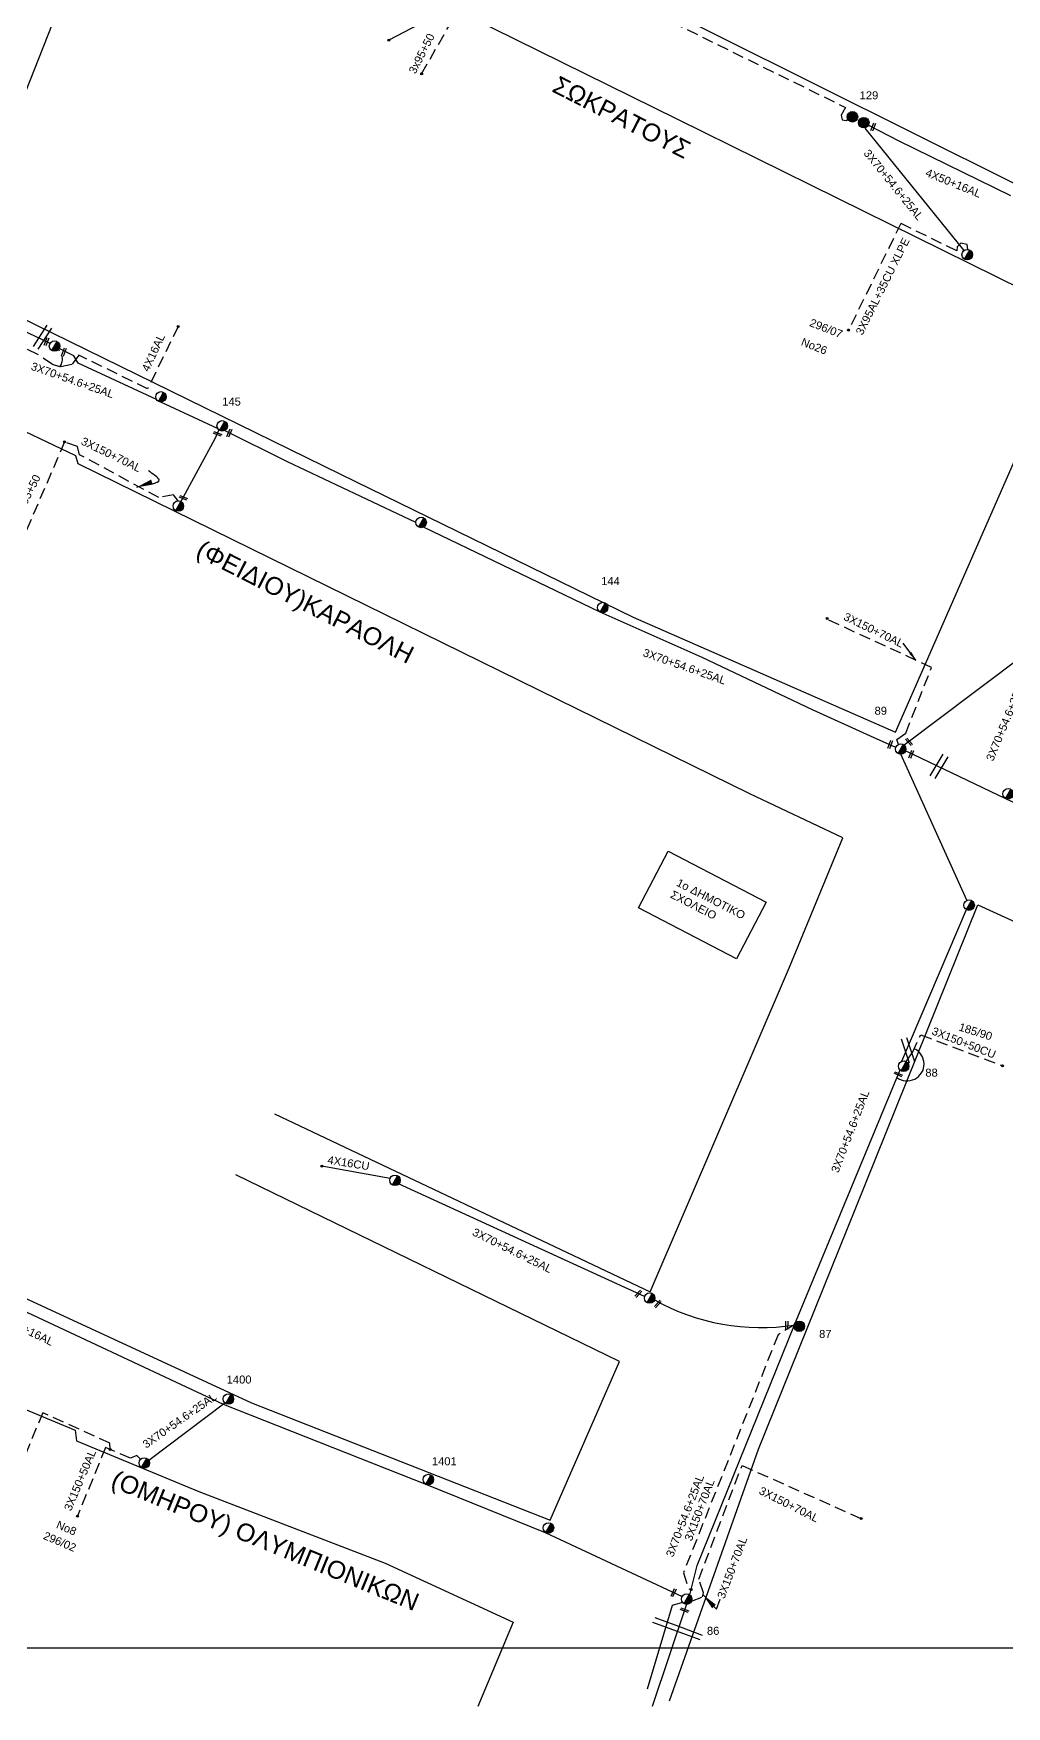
# Model space of a CAD drawing. Header units: millimetres. Extents: x 907 to 2022, y 699 to 1220.
# Drawn here: x 1675.8 to 1785.2, y 700.7 to 888.9 of the extents above; entities that cross this region are included whole.
import ezdxf

# ---------------------------------------------------------------- set-up
doc = ezdxf.new("R2010")
doc.units = ezdxf.units.MM
doc.linetypes.add('DASHED', pattern=[19.05, 12.7, -6.35])
for name, color, linetype in [('Άγνωστα', 7, 'Continuous'), ('Γέφυρες Εναέριου Δικτύου', 7, 'Continuous'), ('Γυμνά εναέρια ΧΤ (3Φ)   4x35CU', 7, 'Continuous'), ('Γυμνά εναέρια ΧΤ και ΦΟΠ (3Φ)   4x50+16AL', 7, 'Continuous'), ('Επιγραφές - Σχήματα', 7, 'Continuous'), ('Καλώδια ΧΤ   3x150+50AL', 7, 'DASHED'), ('Καλώδια ΧΤ   3x150+50CU', 7, 'DASHED'), ('Καλώδια ΧΤ   3x150+70AL', 7, 'DASHED'), ('Καλώδια ΧΤ   3x95+50 AL XLPE', 7, 'DASHED'), ('Μηχανική τομή', 7, 'Continuous'), ('Στύλος Ξύλινος', 7, 'Continuous'), ('Στύλος Ξύλινος @ 1', 7, 'Continuous'), ('Στύλος ΦΜ', 7, 'Continuous'), ('Στύλος ΦΜ @ 1', 7, 'Continuous'), ('Συνδέσεις', 7, 'Continuous'), ('Συνεστραμμένα ΧΤ   3x70+54.6+25 AL', 7, 'SYN_LINE'), ('Τομή', 7, 'Continuous'), ('Υπόβαθρο ΔΕΗ', 7, 'Continuous'), ('Υπόγεια Καλώδια Δικτύου ΧΤ   .10', 7, 'DASHED'), ('Υπόγεια καλώδια Δικτύου ΧΤ και Παρ. ΧΤ - 3X150+70 AL', 7, 'DASHED'), ('Υπόγεια καλώδια Παροχών ΧΤ   4x16AL', 7, 'DASHED'), ('Υπόγεια καλώδια Παροχών ΧΤ   4x16CU', 7, 'DASHED')]:
    doc.layers.add(name, color=color, linetype=linetype)
doc.styles.get("Standard").update_dxf_attribs({"font": 'arial.ttf'})
doc.linetypes.add('SYN_LINE', pattern='A,0.5,-0.0001,["/\\/\\/\\/",Standard,S=0.1,R=0,X=0,Y=-0.05],-0.25', length=0.7501)
doc.dimstyles.new('ISO-25', dxfattribs={"dimtxt": 2.5, "dimasz": 2.5, "dimexe": 1.25, "dimexo": 0.625, "dimtad": 1, "dimtxsty": 'Standard', "dimcen": 2.5, "dimadec": 0, "dimazin": 0, "dimtfac": 1, "dimtmove": 0, "dimatfit": 3, "dimfxl": 1, "dimarcsym": 0})

# ---------------------------------------------------------------- blocks, each defined once
blk = doc.blocks.new('ΥΠΑΡΧΩΝ ΤΣΙΜΕΝΤΕΝΙΟΣ ΣΤΥΛΟΣ')
at = {"layer": 'Στύλος ΦΜ'}
blk.add_hatch(color=256, dxfattribs=at).paths.add_polyline_path([(-1.29, -2.28, 0.574793), (2.62, 0, 0.268822), (1.3, 2.27)])
blk.add_line((-1.29, -2.28), (1.3, 2.27), dxfattribs=at)
blk.add_circle((0, 0), 2.62, dxfattribs=at)
at = {"layer": 'Στύλος ΦΜ', "flags": 4}
for tag, p in [('ΑΡΙΘΜΟΣ', (-4.68, 8.05)), ('ΤΥΠΟΣ', (-4.91, 3.03))]:
    blk.add_attdef(tag, p, '', height=4, dxfattribs=at)
blk = doc.blocks.new('ΤΟΜΗ')
at = {"layer": 'Τομή', "ltscale": 40}
for p, q in [((-5.68, 0), (5.68, 0)), ((5.68, -2.33), (-5.68, -2.33))]:
    blk.add_line(p, q, dxfattribs=at)
blk = doc.blocks.new('ΜΗΧΑΝΙΚΗ ΤΟΜΗ')
at = {"layer": 'Μηχανική τομή', "ltscale": 40}
for p, q in [((-1.89, 0.78), (1.89, 0.78)), ((1.89, 0), (-1.89, 0))]:
    blk.add_line(p, q, dxfattribs=at)
blk = doc.blocks.new('ΥΠΑΡΧΩΝ ΞΥΛΙΝΟΣ ΣΤΥΛΟΣ')
at = {"layer": 'Στύλος Ξύλινος'}
h = blk.add_hatch(color=256, dxfattribs=at)
h.paths.add_polyline_path([(-2.62, 0, 0.270008), (-1.29, -2.28), (1.3, 2.27, 0.576266)])
h.paths.add_polyline_path([(-1.29, -2.28, 0.574793), (2.62, 0, 0.268822), (1.3, 2.27)])
blk.add_line((-1.29, -2.28), (1.3, 2.27), dxfattribs=at)
blk.add_circle((0, 0), 2.62, dxfattribs=at)
at = {"layer": 'Στύλος Ξύλινος', "flags": 4}
for tag, p in [('ΑΡΙΘΜΟΣ', (-4.91, 8.6)), ('ΤΥΠΟΣ', (-4.85, 3.39))]:
    blk.add_attdef(tag, p, '', height=4, dxfattribs=at)
blk = doc.blocks.new('_ΣΥΝΔΕΣΗ')
at = {"layer": 'Συνδέσεις', "linetype": 'SYN_LINE', "ltscale": 40}
blk.add_hatch(color=256, dxfattribs=at).paths.add_polyline_path([(0.5, -0.01, 1), (-0.5, -0.01, 1)])
at = {"layer": 'Συνδέσεις'}
blk.add_circle((0, -0.01), 0.5, dxfattribs=at)

msp = doc.modelspace()

# ---------------------------------------------------------------- linework, layer by layer
at = {"layer": 'Άγνωστα', "color": 85, "linetype": 'DASHED', "ltscale": 0.1}
msp.add_lwpolyline([(1719.419, 884.36), (1722.947, 890.556), (1723.882, 890.886), (1724.788, 891.245), (1724.364, 891.758)], dxfattribs=at)
at = {"layer": 'Άγνωστα', "color": 62, "linetype": 'DASHED', "ltscale": 0.1}
msp.add_lwpolyline([(1679.276, 842.959), (1674.786, 832.545)], dxfattribs=at)
at = {"layer": 'Άγνωστα', "linetype": 'SYN_LINE', "ltscale": 10}
msp.add_lwpolyline([(1748.756, 712.431), (1747.6, 712.09), (1744.756, 702.657)], dxfattribs=at)
at = {"layer": 'Άγνωστα', "color": 2, "linetype": 'SYN_LINE', "ltscale": 10}
msp.add_lwpolyline([(1749.187, 712.243), (1745.341, 700.731)], dxfattribs=at)
at = {"layer": 'Γέφυρες Εναέριου Δικτύου', "ltscale": 20}
msp.add_arc((1774.006, 772.985), 1.895, 232.42761, 65.15635, dxfattribs=at)
at = {"layer": 'Γυμνά εναέρια ΧΤ (3Φ)   4x35CU', "color": 85, "linetype": 'SYN_LINE', "ltscale": 10}
msp.add_lwpolyline([(1723.405, 892.138), (1715.733, 888.153)], dxfattribs=at)
at = {"layer": 'Γυμνά εναέρια ΧΤ και ΦΟΠ (3Φ)   4x50+16AL', "color": 1, "ltscale": 0.1}
msp.add_lwpolyline([(1769.64, 878.581), (1773.059, 876.825), (1785.612, 870.669)], dxfattribs=at)
at = {"layer": 'Γυμνά εναέρια ΧΤ και ΦΟΠ (3Φ)   4x50+16AL', "color": 151}
msp.add_lwpolyline([(1631.299, 763.546), (1649.424, 755.754), (1671.477, 746.737), (1697.1, 734.712), (1720.17, 725.61), (1733.308, 720.298), (1748.694, 713.076)], dxfattribs=at)
at = {"layer": 'Επιγραφές - Σχήματα'}
msp.add_lwpolyline([(918.43, 1208.801), (1901.6, 1208.801), (1901.6, 707.265), (918.43, 707.265)], close=True, dxfattribs=at)
at = {"layer": 'Επιγραφές - Σχήματα', "linetype": 'Continuous'}
msp.add_lwpolyline([(1747.133, 796.943), (1758.14, 791.182), (1754.802, 784.802), (1743.794, 790.562)], close=True, dxfattribs=at)
at = {"layer": 'Καλώδια ΧΤ   3x150+50AL', "color": 151, "ltscale": 0.1}
for points in [[(1684.406, 729.618), (1684.368, 730.333), (1676.824, 733.77), (1673.389, 725.535)], [(1687.818, 728.529), (1687.402, 728.939), (1686.69, 728.664), (1683.888, 729.835), (1680.716, 722.137)]]:
    msp.add_lwpolyline(points, dxfattribs=at)
at = {"layer": 'Καλώδια ΧΤ   3x150+50CU', "color": 151, "ltscale": 0.1}
msp.add_lwpolyline([(1773.906, 773.251), (1774.424, 774.007), (1774.601, 774.273), (1775.533, 776.269), (1784.726, 772.786)], dxfattribs=at)
at = {"layer": 'Καλώδια ΧΤ   3x150+70AL', "color": 62, "ltscale": 0.1}
for points in [[(1692.065, 836.328), (1691.523, 836.99), (1689.859, 836.712), (1680.959, 841.51), (1680.726, 842.423), (1679.276, 842.959)], [(1776.751, 817.59), (1765.019, 822.986)], [(1773.012, 808.937), (1772.843, 809.502), (1773.835, 810.201), (1776.751, 817.59)]]:
    msp.add_lwpolyline(points, dxfattribs=at)
at = {"layer": 'Καλώδια ΧΤ   3x95+50 AL XLPE', "color": 1, "ltscale": 0.1}
msp.add_lwpolyline([(1780.826, 864.601), (1780.75, 865.17), (1780.021, 865.3), (1779.608, 864.904), (1779.576, 864.431), (1773.289, 867.531), (1767.419, 855.54)], dxfattribs=at)
at = {"layer": 'Συνεστραμμένα ΧΤ   3x70+54.6+25 AL', "color": 1, "ltscale": 10}
for points in [[(1769.234, 878.239), (1780.375, 864.468)], [(1773.836, 808.226), (1785.064, 802.867)], [(1785.064, 802.867), (1803.642, 794.066), (1816.218, 788.21), (1835.879, 778.819), (1856.806, 768.994), (1874.299, 761.147)]]:
    msp.add_lwpolyline(points, dxfattribs=at)
at = {"layer": 'Συνεστραμμένα ΧΤ   3x70+54.6+25 AL', "color": 173, "ltscale": 10}
msp.add_lwpolyline([(1677.644, 854.038), (1674.427, 855.564), (1657.418, 863.599)], dxfattribs=at)
at = {"layer": 'Συνεστραμμένα ΧΤ   3x70+54.6+25 AL', "color": 62, "ltscale": 10}
for points in [[(1689.614, 847.71), (1680.798, 851.804), (1680.32, 852.64), (1678.675, 853.47)], [(1696.483, 844.481), (1690.111, 847.437)], [(1696.602, 844.33), (1696.168, 843.31), (1692.345, 836.257)], [(1718.775, 833.897), (1704.34, 840.725), (1697.261, 844.237)], [(1739.489, 823.811), (1719.616, 833.365)], [(1772.717, 808.595), (1769.887, 809.867), (1763.356, 812.827), (1750.961, 818.717), (1739.489, 823.811)], [(1794.041, 824.17), (1781.519, 814.766), (1773.656, 808.862)], [(1780.729, 791.396), (1773.277, 807.822)], [(1773.414, 773.294), (1780.68, 790.346)]]:
    msp.add_lwpolyline(points, dxfattribs=at)
at = {"layer": 'Συνεστραμμένα ΧΤ   3x70+54.6+25 AL', "color": 151, "ltscale": 10}
for points in [[(1749.546, 713.14), (1750.381, 716.596), (1761.342, 743.649), (1773.198, 772.323)], [(1744.489, 746.823), (1716.822, 759.502)], [(1688.73, 728.429), (1697.277, 734.891)]]:
    msp.add_lwpolyline(points, dxfattribs=at)
at = {"layer": 'Συνεστραμμένα ΧΤ   3x70+54.6+25 AL', "color": 151, "ltscale": 20}
msp.add_arc((1757.564, 767.955), 24.612, 240.92538, 278.75922, dxfattribs=at)
at = {"layer": 'Υπόβαθρο ΔΕΗ', "ltscale": 0.1}
for points in [[(1685.797, 910.02), (1666.39, 860.849), (1710.298, 839.343), (1743.204, 823.226), (1772.696, 810.302), (1786.235, 841.156), (1792.988, 857.098), (1748.23, 879.207), (1685.797, 910.02)], [(1734.882, 907.474), (1730.281, 899.884), (1797.14, 866.52), (1815.414, 907.474)], [(1756.302, 803.379), (1680.822, 840.5), (1680.55, 841.396), (1662.607, 849.943), (1646.624, 803.379)]]:
    msp.add_lwpolyline(points, dxfattribs=at)
at = {"layer": 'Υπόβαθρο ΔΕΗ'}
for points in [[(1646.624, 803.379), (1642.49, 790.915), (1633.18, 764.378), (1634.118, 763.902), (1645.864, 758.815), (1659.34, 753.266), (1672.175, 747.898), (1672.175, 747.898), (1672.175, 747.898), (1700.302, 734.863), (1733.882, 721.665), (1741.658, 739.51), (1698.538, 760.517)], [(1702.889, 767.369), (1745.118, 747.375), (1760.772, 783.88), (1766.764, 798.424), (1756.302, 803.379)], [(1747.277, 701.371), (1757.278, 729.664), (1768.22, 756.802), (1781.963, 790.89), (1807.896, 779.031), (1860.593, 754.879), (1858.216, 748.376), (1852.044, 730.631), (1847.915, 719.689), (1845.121, 711.602), (1842.743, 703.723)], [(1634.19, 703.856), (1616.012, 714.129), (1628.844, 752.737), (1664.176, 738.591), (1680.459, 731.794), (1680.628, 730.615), (1694.381, 724.92), (1715.317, 716.834), (1729.717, 710.198), (1725.75, 700.717)]]:
    msp.add_lwpolyline(points, dxfattribs=at)
at = {"layer": 'Υπόγεια Καλώδια Δικτύου ΧΤ   .10', "color": 1, "ltscale": 0.1}
msp.add_lwpolyline([(1728.645, 902.826), (1727.037, 900.293), (1742.437, 892.691), (1767.088, 880.558), (1766.59, 879.703), (1766.694, 879.182), (1767.137, 879.117), (1767.338, 879.23)], dxfattribs=at)
at = {"layer": 'Υπόγεια καλώδια Δικτύου ΧΤ και Παρ. ΧΤ - 3X150+70 AL', "color": 173, "ltscale": 0.1}
msp.add_lwpolyline([(1688.613, 848.929), (1680.873, 852.717), (1680.095, 851.661), (1678.745, 851.391), (1677.906, 851.661), (1676.256, 852.8), (1669.43, 856.1)], dxfattribs=at)
at = {"layer": 'Υπόγεια καλώδια Δικτύου ΧΤ και Παρ. ΧΤ - 3X150+70 AL', "color": 7, "ltscale": 0.1}
msp.add_lwpolyline([(1761.342, 743.649), (1759.493, 742.535), (1748.839, 715.749), (1749.443, 713.965), (1749.729, 713.896)], dxfattribs=at)
at = {"layer": 'Υπόγεια καλώδια Δικτύου ΧΤ και Παρ. ΧΤ - 3X150+70 AL', "color": 151, "ltscale": 0.1}
msp.add_lwpolyline([(1749.749, 712.554), (1751.004, 713.065), (1751.111, 713.493), (1750.575, 715.057), (1755.443, 727.833), (1768.843, 721.856)], dxfattribs=at)
at = {"layer": 'Υπόγεια καλώδια Δικτύου ΧΤ και Παρ. ΧΤ - 3X150+70 AL', "color": 173, "ltscale": 0.1}
msp.add_arc((1677.555, 852.264), 1.476, 323.73517, 46.23028, dxfattribs=at)
at = {"layer": 'Υπόγεια καλώδια Παροχών ΧΤ   4x16AL', "color": 173, "ltscale": 0.1}
msp.add_lwpolyline([(1692.039, 855.931), (1688.613, 848.929)], dxfattribs=at)
at = {"layer": 'Υπόγεια καλώδια Παροχών ΧΤ   4x16CU', "color": 151, "linetype": 'SYN_LINE', "ltscale": 10}
msp.add_lwpolyline([(1715.862, 760.095), (1708.183, 761.491)], dxfattribs=at)

# ---------------------------------------------------------------- block references
at = {"layer": 'Μηχανική τομή'}
for p, xscale, yscale, zscale, rotation in [((1770.094, 878.409), 0.2499999999999994, 0.2499999999999994, 0.2499999999999994, 248.470710684575), ((1677.335, 854.19), 0.2499999999999994, 0.2499999999999994, 0.2499999999999994, 68.4005871283439), ((1679.291, 853.019), 0.2499999999999994, 0.2499999999999994, 0.2499999999999994, 68.4005871283439), ((1696.504, 843.959), 0.2499999999999993, 0.2499999999999993, 0.2499999999999993, 160.6544909746527), ((1697.891, 843.93), 0.2499999999999994, 0.2499999999999994, 0.2499999999999994, 68.4005871283439), ((1692.664, 836.764), 0.2499999999999993, 0.2499999999999993, 0.2499999999999993, 159.2486854333593), ((1772.186, 808.892), 0.2499999999999994, 0.2499999999999994, 0.2499999999999994, 68.4005871283439), ((1774.29, 809.283), 0.2499999999999994, 0.2499999999999994, 0.2499999999999994, 131.3335941591601), ((1774.536, 807.775), 0.2499999999999994, 0.2499999999999994, 0.2499999999999994, 68.4005871283439), ((1772.959, 771.744), 0.2499999999999876, 0.2499999999999876, 0.2499999999999876, 334.9233029282552), ((1743.699, 747.213), 0.2500000000000379, 0.2500000000000379, 0.2500000000000379, 227.4630769215043), ((1745.902, 746.057), 0.2500000000000379, 0.2500000000000379, 0.2500000000000379, 227.4630769215043), ((1760.367, 743.604), 0.2500000000000379, 0.2500000000000379, 0.2500000000000379, 268.8234634423142), ((1747.83, 713.482), 0.2500000000000369, 0.2500000000000369, 0.2500000000000369, 66.20089692167649), ((1748.928, 711.468), 0.249999999999996, 0.249999999999996, 0.249999999999996, 339.8011850299624)]:
    msp.add_blockref('ΜΗΧΑΝΙΚΗ ΤΟΜΗ', p, dxfattribs=dict(at, xscale=xscale, yscale=yscale, zscale=zscale, rotation=rotation))
at = {"layer": 'Στύλος Ξύλινος @ 1', "ltscale": 40}
ref = msp.add_blockref('ΥΠΑΡΧΩΝ ΞΥΛΙΝΟΣ ΣΤΥΛΟΣ', (1769.124, 878.866), dxfattribs=dict(at, xscale=0.2249999999999091, yscale=0.2249999999999091, zscale=0.2249999999999091))
ref.add_attrib('ΤΥΠΟΣ', '129', (1768.66, 881.491), dxfattribs={"layer": 'Στύλος Ξύλινος', "height": 0.9, "flags": 4})
at = {"layer": 'Στύλος Ξύλινος @ 1', "ltscale": 40, "xscale": 0.2249999999999091, "yscale": 0.2249999999999091, "zscale": 0.2249999999999091}
msp.add_blockref('ΥΠΑΡΧΩΝ ΞΥΛΙΝΟΣ ΣΤΥΛΟΣ', (1767.851, 879.521), dxfattribs=at)
at = {"layer": 'Στύλος Ξύλινος @ 1', "ltscale": 40}
ref = msp.add_blockref('ΥΠΑΡΧΩΝ ΞΥΛΙΝΟΣ ΣΤΥΛΟΣ', (1761.883, 743.488), dxfattribs=dict(at, xscale=0.2249999999999091, yscale=0.2249999999999091, zscale=0.2249999999999091))
ref.add_attrib('ΤΥΠΟΣ', '87', (1764.102, 742.174), dxfattribs={"layer": 'Στύλος Ξύλινος', "height": 0.9, "flags": 4})
at = {"layer": 'Στύλος ΦΜ @ 1', "ltscale": 40, "xscale": 0.2249999999999091, "yscale": 0.2249999999999091, "zscale": 0.2249999999999091}
for p in [(1780.753, 864.016), (1678.149, 853.735), (1690.111, 848.026), (1692.065, 835.74), (1719.364, 833.897), (1780.97, 790.859), (1716.419, 759.905), (1745.056, 746.661), (1688.233, 728.112), (1733.675, 720.807)]:
    msp.add_blockref('ΥΠΑΡΧΩΝ ΤΣΙΜΕΝΤΕΝΙΟΣ ΣΤΥΛΟΣ', p, dxfattribs=at)
at = {"layer": 'Στύλος ΦΜ @ 1', "ltscale": 40}
ref = msp.add_blockref('ΥΠΑΡΧΩΝ ΤΣΙΜΕΝΤΕΝΙΟΣ ΣΤΥΛΟΣ', (1696.999, 844.764), dxfattribs=dict(at, xscale=0.2249999999999091, yscale=0.2249999999999091, zscale=0.2249999999999091))
ref.add_attrib('ΤΥΠΟΣ', '145', (1696.994, 847.041), dxfattribs={"layer": 'Στύλος ΦΜ', "height": 0.9, "flags": 4})
ref = msp.add_blockref('ΥΠΑΡΧΩΝ ΤΣΙΜΕΝΤΕΝΙΟΣ ΣΤΥΛΟΣ', (1739.78, 824.324), dxfattribs=dict(at, xscale=0.2249999999999091, yscale=0.2249999999999091, zscale=0.2249999999999091))
ref.add_attrib('ΤΥΠΟΣ', '144', (1739.601, 826.858), dxfattribs={"layer": 'Στύλος ΦΜ', "height": 0.9, "flags": 4})
ref = msp.add_blockref('ΥΠΑΡΧΩΝ ΤΣΙΜΕΝΤΕΝΙΟΣ ΣΤΥΛΟΣ', (1773.277, 808.411), dxfattribs=dict(at, xscale=0.2249999999999091, yscale=0.2249999999999091, zscale=0.2249999999999091))
ref.add_attrib('ΤΥΠΟΣ', '89', (1770.334, 812.27), dxfattribs={"layer": 'Στύλος ΦΜ', "height": 0.9, "flags": 4})
ref = msp.add_blockref('ΥΠΑΡΧΩΝ ΤΣΙΜΕΝΤΕΝΙΟΣ ΣΤΥΛΟΣ', (1785.354, 803.379), dxfattribs=dict(at, xscale=0.2249999999999091, yscale=0.2249999999999091, zscale=0.2249999999999091))
ref.add_attrib('ΤΥΠΟΣ', '1786', (1788.496, 803.866), dxfattribs={"layer": 'Στύλος ΦΜ', "height": 0.9, "flags": 4})
ref = msp.add_blockref('ΥΠΑΡΧΩΝ ΤΣΙΜΕΝΤΕΝΙΟΣ ΣΤΥΛΟΣ', (1773.614, 772.74), dxfattribs=dict(at, xscale=0.2249999999999091, yscale=0.2249999999999091, zscale=0.2249999999999091))
ref.add_attrib('ΤΥΠΟΣ', '88', (1776.043, 771.565), dxfattribs={"layer": 'Στύλος ΦΜ', "height": 0.9, "flags": 4})
ref = msp.add_blockref('ΥΠΑΡΧΩΝ ΤΣΙΜΕΝΤΕΝΙΟΣ ΣΤΥΛΟΣ', (1697.692, 735.31), dxfattribs=dict(at, xscale=0.2249999999999091, yscale=0.2249999999999091, zscale=0.2249999999999091))
ref.add_attrib('ΤΥΠΟΣ', '1400', (1697.498, 737.047), dxfattribs={"layer": 'Στύλος ΦΜ', "height": 0.9, "flags": 4})
ref = msp.add_blockref('ΥΠΑΡΧΩΝ ΤΣΙΜΕΝΤΕΝΙΟΣ ΣΤΥΛΟΣ', (1720.174, 726.246), dxfattribs=dict(at, xscale=0.2249999999999091, yscale=0.2249999999999091, zscale=0.2249999999999091))
ref.add_attrib('ΤΥΠΟΣ', '1401', (1720.564, 727.851), dxfattribs={"layer": 'Στύλος ΦΜ', "height": 0.9, "flags": 4})
ref = msp.add_blockref('ΥΠΑΡΧΩΝ ΤΣΙΜΕΝΤΕΝΙΟΣ ΣΤΥΛΟΣ', (1749.214, 712.801), dxfattribs=dict(at, xscale=0.2249999999999091, yscale=0.2249999999999091, zscale=0.2249999999999091))
ref.add_attrib('ΤΥΠΟΣ', '86', (1751.493, 708.784), dxfattribs={"layer": 'Στύλος ΦΜ', "height": 0.9, "flags": 4})
at = {"layer": 'Συνδέσεις', "xscale": 0.2249999999999091, "yscale": 0.2249999999999091, "zscale": 0.2249999999999091}
for p in [(1715.734, 888.155), (1719.42, 884.362), (1692.039, 855.933), (1767.42, 855.542), (1679.277, 842.962), (1765.008, 823.109), (1784.726, 772.786), (1708.184, 761.493), (1684.406, 729.618), (1680.716, 722.137), (1768.843, 721.856), (1749.729, 713.896)]:
    msp.add_blockref('_ΣΥΝΔΕΣΗ', p, dxfattribs=at)
at = {"layer": 'Τομή'}
for p, xscale, yscale, zscale, rotation in [((1677.045, 854.567), 0.2499999999999997, 0.2499999999999997, 0.2499999999999997, 237.0009803724977), ((1777.831, 806.325), 0.2499999999999997, 0.2499999999999997, 0.2499999999999997, 238.8534349771016), ((1774.366, 774.62), 0.2499999999999274, 0.2499999999999274, 0.2499999999999274, 288.7393596784833), ((1746.949, 710.236), 0.2499999999998785, 0.2499999999998785, 0.2499999999998785, 339.7015223184956), ((1749.614, 709.25), 0.2499999999998785, 0.2499999999998785, 0.2499999999998785, 339.7015223184956)]:
    msp.add_blockref('ΤΟΜΗ', p, dxfattribs=dict(at, xscale=xscale, yscale=yscale, zscale=zscale, rotation=rotation))

# ---------------------------------------------------------------- texts
at = {"layer": 'Γυμνά εναέρια ΧΤ και ΦΟΠ (3Φ)   4x50+16AL', "color": 7, "char_height": 0.9, "width": 84.18588, "attachment_point": 1}
for insert, rotation in [((1776.316, 873.731), 337.80136), ((1672.217, 744.943), 334.28241)]:
    msp.add_mtext('4X50+16AL', dxfattribs=dict(at, insert=insert, rotation=rotation))
at = {"layer": 'Επιγραφές - Σχήματα', "char_height": 0.9, "attachment_point": 1}
for s, insert, rotation in [('\\pt0;3x95+50', (1717.913, 884.677), 63.00711), ('\\pt0;296/07', (1763.276, 856.856), 338.39933), ('\\pt0;No26', (1762.322, 854.693), 338.39933), ('\\pt0;3x95+50', (1673.616, 835.059), 63.00711)]:
    msp.add_mtext_dynamic_manual_height_columns(s, width=10.09091, gutter_width=12.5, heights=[0], dxfattribs=dict(at, insert=insert, rotation=rotation))
at = {"layer": 'Επιγραφές - Σχήματα', "linetype": 'Continuous', "attachment_point": 1}
for s, insert, char_height, width, rotation in [('ΣΩΚΡΑΤΟΥΣ', (1734.855, 884.207), 2, 28.66591, 332.91504), ('(ΦΕΙΔΙΟΥ)ΚΑΡΑΟΛΗ', (1694.816, 831.982), 2, 28.66591, 332.91504), ('1o ΔΗΜΟΤΙΚΟ ΣΧΟΛΕΙΟ', (1748.386, 793.882), 0.9, 11.77673, 332.91504), ('(ΟΜΗΡΟΥ) ΟΛΥΜΠΙΟΝΙΚΩΝ', (1685.105, 727.343), 2, 40.04452, 337.66726)]:
    msp.add_mtext(s, dxfattribs=dict(at, insert=insert, char_height=char_height, width=width, rotation=rotation))
at = {"layer": 'Επιγραφές - Σχήματα', "color": 7, "char_height": 0.9, "width": 13.92422, "attachment_point": 5}
for s, insert, rotation in [('185/90', (1781.692, 776.625), 342.59598), ('No8', (1679.489, 720.789), 337), ('296/02', (1678.743, 719.254), 337)]:
    msp.add_mtext(s, dxfattribs=dict(at, insert=insert, rotation=rotation))
at = {"layer": 'Καλώδια ΧΤ   3x150+50AL', "color": 7, "insert": (1679.175, 722.988), "char_height": 0.9, "width": 84.18588, "attachment_point": 1, "rotation": 67.08055}
msp.add_mtext('3X150+50AL', dxfattribs=at)
at = {"layer": 'Καλώδια ΧΤ   3x150+50CU', "color": 7, "insert": (1777.013, 777.185), "char_height": 0.9, "width": 84.18588, "attachment_point": 1, "rotation": 338.59666}
msp.add_mtext('3X150+50CU', dxfattribs=at)
at = {"layer": 'Καλώδια ΧΤ   3x150+70AL', "color": 7, "char_height": 0.9, "width": 84.18588, "attachment_point": 1, "rotation": 334.02774}
for insert in [(1681.434, 843.534), (1767.163, 823.799)]:
    msp.add_mtext('3X150+70AL', dxfattribs=dict(at, insert=insert))
at = {"layer": 'Καλώδια ΧΤ   3x95+50 AL XLPE', "insert": (1768.168, 855.293), "char_height": 0.9, "width": 84.18588, "attachment_point": 1, "rotation": 63.50203}
msp.add_mtext('3X95AL+35CU XLPE', dxfattribs=at)
at = {"layer": 'Συνεστραμμένα ΧΤ   3x70+54.6+25 AL', "color": 7, "char_height": 0.9, "width": 84.18588, "attachment_point": 1}
for insert, rotation in [((1769.744, 875.958), 309), ((1675.711, 851.949), 340.65063), ((1744.513, 819.738), 340.65063), ((1782.834, 807.316), 67.61853), ((1765.421, 760.998), 68.97079), ((1725.426, 754.579), 333.79535), ((1687.934, 730.448), 35.1638), ((1746.847, 717.768), 68.97079)]:
    msp.add_mtext('3X70+54.6+25AL', dxfattribs=dict(at, insert=insert, rotation=rotation))
at = {"layer": 'Υπόγεια καλώδια Δικτύου ΧΤ και Παρ. ΧΤ - 3X150+70 AL', "color": 7, "char_height": 0.9, "width": 84.18588, "attachment_point": 1}
for insert, rotation in [((1748.929, 719.567), 69.10628), ((1757.661, 725.494), 333.21309), ((1752.605, 713.087), 69.10628)]:
    msp.add_mtext('3X150+70AL', dxfattribs=dict(at, insert=insert, rotation=rotation))
at = {"layer": 'Υπόγεια καλώδια Παροχών ΧΤ   4x16AL', "color": 7, "insert": (1687.911, 851.154), "char_height": 0.9, "width": 84.18588, "attachment_point": 1, "rotation": 65.31157}
msp.add_mtext('4X16AL', dxfattribs=at)
at = {"layer": 'Υπόγεια καλώδια Παροχών ΧΤ   4x16CU', "color": 7, "insert": (1708.929, 762.676), "char_height": 0.9, "width": 84.18588, "attachment_point": 1, "rotation": 350.84821}
msp.add_mtext('4X16CU', dxfattribs=at)

# ---------------------------------------------------------------- leaders
at = {"layer": 'Επιγραφές - Σχήματα', "path_type": 1}
msp.add_leader([(1687.4, 837.861), (1689.896, 838.711), (1688.728, 839.719)], dimstyle='ISO-25', override={"dimasz": 1.8, "dimtad": 0}, dxfattribs=at)
at = {"layer": 'Επιγραφές - Σχήματα', "ltscale": 40}
msp.add_leader([(1774.968, 818.415), (1773.546, 820.315)], dimstyle='ISO-25', override={"dimasz": 1, "dimtad": 0}, dxfattribs=at)
at = {"layer": 'Επιγραφές - Σχήματα', "ltscale": 20}
msp.add_leader([(1751.058, 713.279), (1752.567, 711.672), (1752.962, 712.79)], dimstyle='ISO-25', override={"dimasz": 1.8, "dimgap": 0.625, "dimtad": 0}, dxfattribs=at)

doc.saveas('drawing.dxf')
